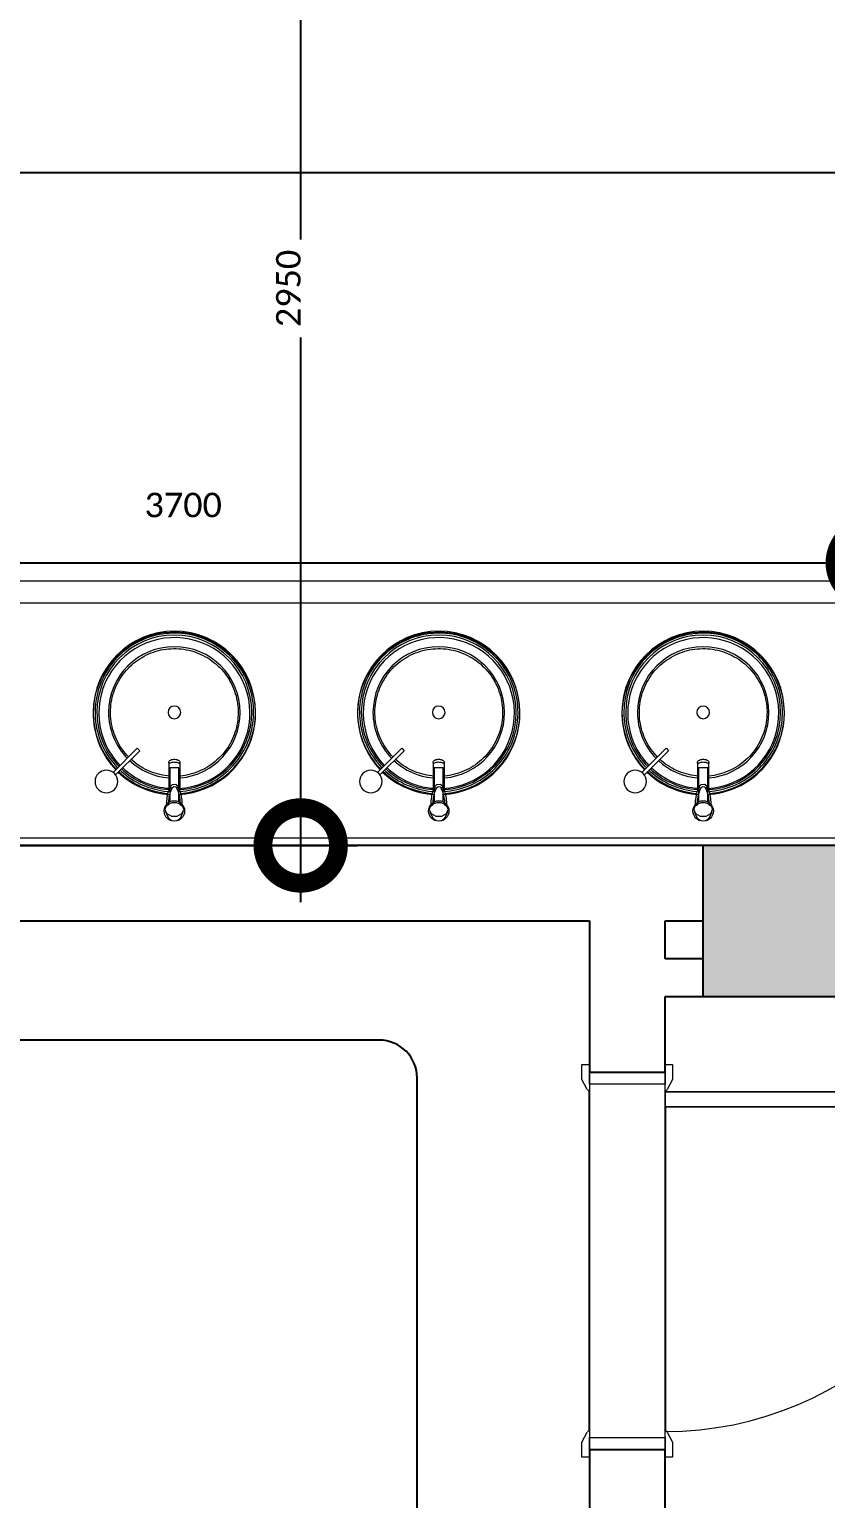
# Model space of a CAD drawing. Header units: metres. Extents: x 15.7 to 112.1, y 4.7 to 71.5.
# Drawn here: x 63.161 to 65.269, y 25.318 to 29.208 of the extents above; entities that cross this region are included whole.
import ezdxf

# ---------------------------------------------------------------- set-up
doc = ezdxf.new("R2010")
doc.units = ezdxf.units.M
doc.layers.get('0').update_dxf_attribs({"color": 3})
doc.layers.add('00', color=252, linetype='Continuous')
for name, color, linetype, lineweight in [('A-DIM', 7, 'Continuous', 5), ('A-DOOR', 5, 'Continuous', 5), ('A-FIXT', 1, 'Continuous', 9), ('A-FURN', 1, 'Continuous', 9)]:
    doc.layers.add(name, color=color, linetype=linetype, lineweight=lineweight)
doc.styles.add('Calibri', font='calibri.ttf', dxfattribs={"height": 0.212639})
doc.dimstyles.new('ECG_Dimn-Detl-100', dxfattribs={"dimscale": 0.3048, "dimtxt": 0.25, "dimasz": 1.312336, "dimexe": 0.492126, "dimexo": 0.0625, "dimgap": 0, "dimtad": 1, "dimdec": 0, "dimlfac": 1000, "dimzin": 0, "dimdsep": 46, "dimtxsty": 'Calibri', "dimblk1": 'DOTSMALL', "dimblk2": 'DOTSMALL', "dimsah": 1, "dimcen": 0.09, "dimdle": 0.492126, "dimazin": 0, "dimtfac": 1, "dimtdec": 4, "dimtix": 1, "dimtmove": 0, "dimatfit": 3, "dimfxl": 0.492126, "dimfxlon": 1, "dimtvp": 1, "dimtolj": 1, "dimtzin": 0, "dimarcsym": 2})
doc.dimstyles.new('ECG_Dimn-Detl-100_1', dxfattribs={"dimscale": 0.3048, "dimtxt": 0.25, "dimasz": 1.312336, "dimexe": 0.492126, "dimexo": 0.0625, "dimgap": 0, "dimtad": 1, "dimdec": 0, "dimlfac": 1000, "dimzin": 0, "dimdsep": 46, "dimtxsty": 'Calibri', "dimblk1": 'DOTSMALL', "dimblk2": 'DOTSMALL', "dimsah": 1, "dimcen": 0.09, "dimdle": 0.492126, "dimazin": 0, "dimtfac": 1, "dimtdec": 4, "dimtix": 1, "dimtmove": 2, "dimatfit": 3, "dimfxl": 0.492126, "dimfxlon": 1, "dimtvp": 1, "dimtolj": 1, "dimtzin": 0, "dimarcsym": 2})

# ---------------------------------------------------------------- blocks, each defined once
blk = doc.blocks.new('ECG_ Door-Single Leaf-Steel - 1000x2200 mm-3097159-GROUND FLOOR PLAN')
at = {"layer": 'A-DOOR'}
for p, q in [((-0.52, 0.12), (-0.48, 0.12)), ((-0.52, 0.1), (-0.52, 0.12)), ((-0.48, 0.12), (-0.454, 0.106)), ((0.454, 0.106), (0.48, 0.12)), ((0.48, 0.12), (0.52, 0.12)), ((0.52, 0.12), (0.52, 0.1)), ((-0.45, 0.1), (-0.5, 0.1)), ((-0.5, 0.1), (-0.468, 0.1)), ((-0.468, 0.1), (-0.468, -0.1)), ((0.5, 0.1), (0.45, 0.1)), ((0.468, 0.1), (0.5, 0.1)), ((0.468, -0.1), (0.468, 0.1)), ((-0.52, -0.12), (-0.52, -0.1)), ((-0.5, -0.1), (-0.45, -0.1)), ((-0.468, -0.1), (-0.5, -0.1)), ((-0.454, -0.106), (-0.48, -0.12)), ((0.408, -0.1), (0.448, -0.1)), ((0.408, -1), (0.408, -0.1)), ((0.408, -0.1), (0.408, -1)), ((0.448, -0.1), (0.408, -0.1)), ((0.448, -0.1), (0.448, -1)), ((0.448, -1), (0.448, -0.1)), ((0.45, -0.1), (0.5, -0.1)), ((0.48, -0.12), (0.454, -0.106)), ((0.5, -0.1), (0.468, -0.1)), ((0.52, -0.1), (0.52, -0.12)), ((-0.48, -0.12), (-0.52, -0.12)), ((0.52, -0.12), (0.48, -0.12)), ((0.448, -1), (0.408, -1)), ((0.408, -1), (0.448, -1))]:
    blk.add_line(p, q, dxfattribs=at)
for centre, radius, start, end in [((-0.458, 0.099), 0.00806, 7.125, 60.2551), ((0.458, 0.099), 0.00806, 119.7449, 172.875), ((-0.458, -0.099), 0.00806, 299.7449, 352.875), ((0.448, -0.1), 0.9, 180, 270), ((0.458, -0.099), 0.00806, 187.125, 240.2551)]:
    blk.add_arc(centre, radius, start, end, dxfattribs=at)
blk = doc.blocks.new('ECG_Sink with Soap Dispenser - H- HAND RINSE SET-V49-GROUND FLOOR PLAN')
at = {"layer": 'A-FIXT'}
for p, q in [((0.1109, 0.3433), (0.1109, 0.3383)), ((0.1112, 0.3415), (0.1109, 0.3433)), ((0.1109, 0.3383), (0.1109, 0.2669)), ((0.1139, 0.3289), (0.1139, 0.2391)), ((0.1379, 0.3289), (0.1139, 0.3289)), ((0.1379, 0.2391), (0.1379, 0.3289)), ((0.1409, 0.3433), (0.1406, 0.3415)), ((0.1409, 0.3383), (0.1409, 0.3433)), ((0.1409, 0.2669), (0.1409, 0.3383)), ((0.1202, 0.2765), (0.1201, 0.2769)), ((0.1315, 0.2767), (0.1316, 0.2771)), ((0.1109, 0.233), (0.1108, 0.234)), ((0.1109, 0.2469), (0.1109, 0.2421)), ((0.1109, 0.2344), (0.1109, 0.2331)), ((0.1409, 0.2331), (0.1409, 0.2344)), ((0.141, 0.234), (0.141, 0.233)), ((0.1021, 0.2132), (0.1075, 0.2009)), ((0.1443, 0.2009), (0.1497, 0.2132))]:
    blk.add_line(p, q, dxfattribs=at)
at = {"layer": 'A-FIXT', "flags": 128}
for points in [[(0.3358, 0.4759), (0.3356, 0.4843), (0.3351, 0.4927), (0.3343, 0.501), (0.3331, 0.5093), (0.3316, 0.5176), (0.3298, 0.5258), (0.3276, 0.5339), (0.3251, 0.5419), (0.3223, 0.5498), (0.3192, 0.5576), (0.3158, 0.5653), (0.3121, 0.5728), (0.308, 0.5802), (0.3037, 0.5874), (0.2991, 0.5944), (0.2942, 0.6012), (0.2891, 0.6079), (0.2837, 0.6143), (0.278, 0.6205), (0.2721, 0.6264), (0.266, 0.6322), (0.2596, 0.6376), (0.253, 0.6429), (0.2463, 0.6478), (0.2393, 0.6525), (0.2321, 0.6569), (0.2248, 0.661), (0.2173, 0.6648), (0.2097, 0.6683), (0.202, 0.6715), (0.1941, 0.6744), (0.1861, 0.6769), (0.178, 0.6792), (0.1698, 0.6811), (0.1616, 0.6827), (0.1533, 0.684), (0.1449, 0.6849), (0.1366, 0.6855), (0.1282, 0.6857), (0.1198, 0.6857), (0.1114, 0.6853), (0.103, 0.6845), (0.0947, 0.6834), (0.0864, 0.682), (0.0782, 0.6803), (0.0701, 0.6782), (0.0621, 0.6758), (0.0541, 0.6731), (0.0463, 0.6701), (0.0386, 0.6667), (0.031, 0.6631), (0.0236, 0.6591), (0.0164, 0.6549), (0.0093, 0.6504), (0.0024, 0.6456), (-0.0043, 0.6405), (-0.0108, 0.6352), (-0.017, 0.6296), (-0.023, 0.6237), (-0.0288, 0.6177), (-0.0344, 0.6114), (-0.0397, 0.6048), (-0.0447, 0.5981), (-0.0494, 0.5912), (-0.0539, 0.5841), (-0.0581, 0.5768), (-0.062, 0.5694), (-0.0656, 0.5618), (-0.0689, 0.5541), (-0.0718, 0.5462), (-0.0745, 0.5382), (-0.0768, 0.5302), (-0.0788, 0.522), (-0.0805, 0.5138), (-0.0818, 0.5055), (-0.0829, 0.4972), (-0.0835, 0.4888), (-0.0839, 0.4804), (-0.0839, 0.4759)], [(-0.0431, 0.4759), (-0.043, 0.4827), (-0.0426, 0.4894), (-0.0419, 0.4961), (-0.041, 0.5028), (-0.0398, 0.5095), (-0.0383, 0.5161), (-0.0366, 0.5226), (-0.0346, 0.5291), (-0.0323, 0.5355), (-0.0298, 0.5417), (-0.027, 0.5479), (-0.024, 0.554), (-0.0208, 0.5599), (-0.0173, 0.5657), (-0.0136, 0.5714), (-0.0097, 0.5769), (-0.0055, 0.5822), (-0.0012, 0.5874), (0.0034, 0.5924), (0.0081, 0.5972), (0.0131, 0.6018), (0.0182, 0.6062), (0.0235, 0.6104), (0.029, 0.6144), (0.0346, 0.6182), (0.0403, 0.6217), (0.0462, 0.625), (0.0523, 0.6281), (0.0584, 0.6309), (0.0647, 0.6335), (0.071, 0.6358), (0.0774, 0.6379), (0.084, 0.6397), (0.0905, 0.6412), (0.0972, 0.6425), (0.1039, 0.6435), (0.1106, 0.6443), (0.1173, 0.6447), (0.1241, 0.645), (0.1308, 0.6449), (0.1376, 0.6446), (0.1443, 0.644), (0.151, 0.6431), (0.1577, 0.6419), (0.1643, 0.6405), (0.1709, 0.6389), (0.1774, 0.6369), (0.1838, 0.6348), (0.1901, 0.6323), (0.1963, 0.6296), (0.2024, 0.6267), (0.2083, 0.6235), (0.2142, 0.6201), (0.2199, 0.6165), (0.2254, 0.6126), (0.2308, 0.6085), (0.236, 0.6042), (0.2411, 0.5997), (0.2459, 0.595), (0.2506, 0.5901), (0.255, 0.585), (0.2593, 0.5798), (0.2634, 0.5743), (0.2672, 0.5688), (0.2708, 0.5631), (0.2741, 0.5572), (0.2773, 0.5512), (0.2802, 0.5451), (0.2828, 0.5389), (0.2852, 0.5325), (0.2873, 0.5261), (0.2892, 0.5196), (0.2908, 0.5131), (0.2922, 0.5064), (0.2933, 0.4998), (0.2941, 0.493), (0.2947, 0.4863), (0.2949, 0.4796), (0.295, 0.4759)], [(-0.0839, 0.4759), (-0.0838, 0.4675), (-0.0833, 0.4591), (-0.0824, 0.4508), (-0.0813, 0.4425), (-0.0798, 0.4342), (-0.0779, 0.426), (-0.0758, 0.4179), (-0.0733, 0.4099), (-0.0705, 0.402), (-0.0674, 0.3942), (-0.064, 0.3865), (-0.0602, 0.379), (-0.0562, 0.3716), (-0.0519, 0.3644), (-0.0473, 0.3574), (-0.0424, 0.3506), (-0.0373, 0.3439), (-0.0319, 0.3375), (-0.0262, 0.3313), (-0.0238, 0.3289)], [(0.0053, 0.3575), (0.0012, 0.3617), (-0.0032, 0.3668), (-0.0075, 0.372), (-0.0115, 0.3775), (-0.0154, 0.383), (-0.019, 0.3887), (-0.0223, 0.3946), (-0.0255, 0.4006), (-0.0283, 0.4067), (-0.031, 0.4129), (-0.0334, 0.4193), (-0.0355, 0.4257), (-0.0374, 0.4322), (-0.039, 0.4387), (-0.0404, 0.4454), (-0.0415, 0.452), (-0.0423, 0.4588), (-0.0428, 0.4655), (-0.0431, 0.4722), (-0.0431, 0.4759)], [(0.1409, 0.2666), (0.1488, 0.2673), (0.1571, 0.2684), (0.1654, 0.2698), (0.1736, 0.2715), (0.1817, 0.2736), (0.1898, 0.276), (0.1977, 0.2787), (0.2055, 0.2817), (0.2132, 0.2851), (0.2208, 0.2887), (0.2282, 0.2927), (0.2355, 0.2969), (0.2425, 0.3014), (0.2494, 0.3062), (0.2561, 0.3113), (0.2626, 0.3166), (0.2688, 0.3222), (0.2749, 0.3281), (0.2807, 0.3341), (0.2862, 0.3404), (0.2915, 0.347), (0.2965, 0.3537), (0.3013, 0.3606), (0.3057, 0.3677), (0.3099, 0.375), (0.3138, 0.3824), (0.3174, 0.39), (0.3207, 0.3977), (0.3236, 0.4056), (0.3263, 0.4136), (0.3286, 0.4216), (0.3306, 0.4298), (0.3323, 0.438), (0.3337, 0.4463), (0.3347, 0.4546), (0.3354, 0.463), (0.3357, 0.4714), (0.3358, 0.4759)], [(0.295, 0.4759), (0.2948, 0.4691), (0.2944, 0.4624), (0.2938, 0.4557), (0.2928, 0.449), (0.2916, 0.4423), (0.2901, 0.4357), (0.2884, 0.4292), (0.2864, 0.4227), (0.2841, 0.4163), (0.2816, 0.4101), (0.2789, 0.4039), (0.2759, 0.3978), (0.2726, 0.3919), (0.2692, 0.3861), (0.2654, 0.3804), (0.2615, 0.3749), (0.2574, 0.3696), (0.253, 0.3644), (0.2485, 0.3594), (0.2437, 0.3546), (0.2388, 0.35), (0.2336, 0.3456), (0.2283, 0.3414), (0.2229, 0.3374), (0.2173, 0.3336), (0.2115, 0.3301), (0.2056, 0.3268), (0.1996, 0.3237), (0.1934, 0.3209), (0.1872, 0.3183), (0.1808, 0.316), (0.1744, 0.3139), (0.1679, 0.3121), (0.1613, 0.3106), (0.1546, 0.3093), (0.148, 0.3083), (0.1412, 0.3075)], [(0.1111, 0.3075), (0.1075, 0.3078), (0.1008, 0.3087), (0.0941, 0.3099), (0.0875, 0.3113), (0.0809, 0.3129), (0.0745, 0.3149), (0.0681, 0.317), (0.0618, 0.3195), (0.0556, 0.3222), (0.0495, 0.3251), (0.0435, 0.3283), (0.0377, 0.3317), (0.032, 0.3353), (0.0264, 0.3392), (0.021, 0.3433), (0.0158, 0.3476), (0.0108, 0.3521)], [(0.1109, 0.3433), (0.1112, 0.3451), (0.1122, 0.3468), (0.1138, 0.3484), (0.1159, 0.3497), (0.1184, 0.3508), (0.1213, 0.3515), (0.1243, 0.3519), (0.1275, 0.3519), (0.1305, 0.3515), (0.1334, 0.3508), (0.1359, 0.3497), (0.138, 0.3484), (0.1396, 0.3468), (0.1406, 0.3451), (0.1409, 0.3433)], [(-0.0179, 0.3231), (-0.0142, 0.3196), (-0.0078, 0.3142), (-0.0012, 0.3089), (0.0056, 0.304), (0.0125, 0.2993), (0.0197, 0.2949), (0.027, 0.2908), (0.0345, 0.287), (0.0421, 0.2835), (0.0499, 0.2803), (0.0578, 0.2774), (0.0657, 0.2749), (0.0738, 0.2726), (0.082, 0.2707), (0.0902, 0.2691), (0.0985, 0.2678), (0.1069, 0.2669), (0.1109, 0.2666)], [(0.1147, 0.2788), (0.1128, 0.2743), (0.1111, 0.2698), (0.1095, 0.2652), (0.1082, 0.2606), (0.1071, 0.2559), (0.1063, 0.2512), (0.1056, 0.2465), (0.1051, 0.2417), (0.1049, 0.237), (0.1048, 0.234)], [(0.1108, 0.234), (0.111, 0.2385), (0.1113, 0.243), (0.1118, 0.2475), (0.1125, 0.252), (0.1134, 0.2564), (0.1145, 0.2608), (0.1158, 0.2651), (0.1173, 0.2695), (0.119, 0.2737), (0.1202, 0.2763)], [(0.1372, 0.2786), (0.1301, 0.2852), (0.1198, 0.2844), (0.1147, 0.2788)], [(0.1167, 0.2791), (0.116, 0.2792), (0.1155, 0.2792), (0.115, 0.2791), (0.1147, 0.2789), (0.1147, 0.2785)], [(0.1147, 0.2785), (0.1147, 0.2781), (0.115, 0.2777), (0.1155, 0.2772), (0.116, 0.2768), (0.1167, 0.2764), (0.1174, 0.2761), (0.1182, 0.2759), (0.1188, 0.2758), (0.1194, 0.2758), (0.1198, 0.276)], [(0.1202, 0.2763), (0.1243, 0.2797), (0.1301, 0.2785), (0.1316, 0.2764)], [(0.1316, 0.2764), (0.1334, 0.2722), (0.1351, 0.2679), (0.1365, 0.2636), (0.1377, 0.2592), (0.1388, 0.2548), (0.1396, 0.2504), (0.1403, 0.2459), (0.1407, 0.2414), (0.1409, 0.2369), (0.141, 0.234)], [(0.1372, 0.2784), (0.1371, 0.278), (0.1368, 0.2776), (0.1364, 0.2771), (0.1358, 0.2767), (0.1351, 0.2764), (0.1344, 0.2761), (0.1337, 0.2759), (0.133, 0.2759), (0.1324, 0.2759), (0.1319, 0.2761)], [(0.1351, 0.2791), (0.1358, 0.2792), (0.1364, 0.2791), (0.1368, 0.279), (0.1371, 0.2787), (0.1372, 0.2784)], [(0.147, 0.234), (0.1469, 0.2388), (0.1465, 0.2436), (0.146, 0.2483), (0.1452, 0.2531), (0.1443, 0.2577), (0.1431, 0.2624), (0.1417, 0.267), (0.1401, 0.2716), (0.1383, 0.2761), (0.1372, 0.2787)], [(0.1048, 0.234), (0.105, 0.2293), (0.105, 0.2282)], [(0.1413, 0.2329), (0.1314, 0.2363), (0.1205, 0.2363), (0.1105, 0.2329)], [(0.1468, 0.2282), (0.147, 0.233), (0.147, 0.234)], [(0.1066, 0.2302), (0.1024, 0.2249), (0.1009, 0.2188)], [(0.1009, 0.2188), (0.1057, 0.2082), (0.1182, 0.2016), (0.1336, 0.2016), (0.1461, 0.2082), (0.1509, 0.2188)], [(0.1509, 0.2188), (0.1494, 0.225), (0.1453, 0.2302)]]:
    blk.add_lwpolyline(points, dxfattribs=at)
at = {"layer": 'A-FIXT'}
blk.add_circle((0.1259, 0.2149), 0.027, dxfattribs=at)
for centre, radius, start, end in [((0.1259, 0.4759), 0.215, 360, 180), ((0.1259, 0.4732), 0.215, 273.1996, 223.8806), ((0.1259, 0.4759), 0.205, 360, 180), ((0.1261, 0.474), 0.2, 273.395, 223.7966), ((0.1259, 0.4759), 0.1741, 360, 180), ((0.1259, 0.4759), 0.1741, 0, 180), ((0.1259, 0.4759), 0.215, 180, 224.4833), ((0.1259, 0.4759), 0.205, 180, 224.4677), ((0.1259, 0.4759), 0.1741, 180, 224.3904), ((0.1259, 0.4759), 0.1741, 180, 224.3904), ((0.1259, 0.4758), 0.0168, 90, 270), ((0.1259, 0.4758), 0.0168, 270, 90), ((0.1259, 0.4759), 0.205, 274.193, 360), ((0.1259, 0.4759), 0.1741, 274.9944, 360), ((0.1259, 0.4759), 0.1741, 274.9944, 360), ((0.1259, 0.4759), 0.215, 274.5726, 360), ((0.1259, 0.4732), 0.215, 226.2792, 266.8004), ((0.1259, 0.4759), 0.215, 226.7205, 265.7381), ((0.1259, 0.4759), 0.205, 226.7936, 265.8367), ((0.1265, 0.4745), 0.2, 226.3752, 266.3808), ((0.1259, 0.4759), 0.1741, 227.0757, 265.0557), ((0.1259, 0.4759), 0.1741, 227.0757, 265.0557), ((0.1259, 0.2088), 0.02, 194.9661, 346.6223)]:
    blk.add_arc(centre, radius, start, end, dxfattribs=at)
for points, knots in [([(0.1409, 0.3383), (0.1409, 0.3387), (0.1407, 0.3394), (0.1397, 0.3405), (0.1381, 0.3415), (0.1353, 0.3427), (0.1307, 0.3436), (0.1246, 0.3439), (0.1189, 0.3433), (0.1153, 0.3422), (0.1133, 0.3413), (0.1124, 0.3407), (0.1117, 0.3401), (0.1111, 0.3393), (0.1109, 0.3386), (0.1109, 0.3383)], [0, 0, 0, 0, 0.066667, 0.133333, 0.2, 0.266667, 0.4, 0.533333, 0.65, 0.766667, 0.825, 0.854167, 0.883333, 0.941667, 1, 1, 1, 1]), ([(0.1105, 0.2329), (0.1104, 0.2327), (0.1103, 0.2322), (0.1102, 0.2318), (0.11, 0.2315), (0.1099, 0.2313), (0.1099, 0.2311), (0.1097, 0.2309), (0.1096, 0.2307), (0.1095, 0.2305), (0.1094, 0.2304), (0.1092, 0.2302), (0.1091, 0.23), (0.1089, 0.2299), (0.1087, 0.2298), (0.1085, 0.2296), (0.1083, 0.2296), (0.1081, 0.2295), (0.1079, 0.2295), (0.1076, 0.2295), (0.1072, 0.2296), (0.1069, 0.2298), (0.1067, 0.23), (0.1066, 0.2302)], [0, 0, 0, 0, 0.142857, 0.214286, 0.25, 0.285714, 0.321429, 0.357143, 0.392857, 0.428571, 0.464286, 0.5, 0.535714, 0.571429, 0.607143, 0.642857, 0.678571, 0.714286, 0.75, 0.785714, 0.857143, 0.928571, 1, 1, 1, 1]), ([(0.1453, 0.2302), (0.1452, 0.23), (0.1449, 0.2298), (0.1446, 0.2296), (0.1442, 0.2295), (0.1439, 0.2295), (0.1437, 0.2295), (0.1435, 0.2296), (0.1433, 0.2296), (0.1431, 0.2297), (0.1429, 0.2299), (0.1428, 0.23), (0.1426, 0.2302), (0.1424, 0.2304), (0.1423, 0.2305), (0.1422, 0.2307), (0.1421, 0.2309), (0.142, 0.2311), (0.1419, 0.2313), (0.1418, 0.2315), (0.1417, 0.2318), (0.1415, 0.2322), (0.1414, 0.2327), (0.1413, 0.2329)], [0, 0, 0, 0, 0.071429, 0.142857, 0.214286, 0.25, 0.285714, 0.321429, 0.357143, 0.392857, 0.419643, 0.446429, 0.5, 0.535714, 0.571429, 0.607143, 0.642857, 0.678571, 0.714286, 0.75, 0.785714, 0.857143, 1, 1, 1, 1])]:
    blk.add_open_spline(points, degree=3, knots=knots, dxfattribs=at)
blk = doc.blocks.new('Soap Dispenser1 - G-Soap Dispenser 2-2485012-GROUND FLOOR PLAN')
at = {"layer": 'A-FURN'}
for p, q in [((0.0277, 0.3784), (-0.0362, 0.3146)), ((-0.0298, 0.3082), (0.0341, 0.3721)), ((0.0277, 0.3784), (0.0341, 0.3721))]:
    blk.add_line(p, q, dxfattribs=at)
for start, end in [(360, 180), (180, 360)]:
    blk.add_arc((-0.054, 0.2904), 0.03, start, end, dxfattribs=at)
blk.add_open_spline([(-0.0344, 0.3131), (-0.0346, 0.3133), (-0.035, 0.3136), (-0.0355, 0.314), (-0.036, 0.3144), (-0.0362, 0.3145), (-0.0362, 0.3146)], degree=3, knots=[0.6666667, 0.6666667, 0.6666667, 0.6666667, 0.7222222, 0.7916667, 0.8611111, 1, 1, 1, 1], dxfattribs=at)
blk.add_open_spline([(-0.0298, 0.3082), (-0.0298, 0.3082), (-0.0299, 0.3082), (-0.03, 0.3084), (-0.0302, 0.3087), (-0.0305, 0.309), (-0.0308, 0.3095), (-0.0311, 0.3098), (-0.0312, 0.31)], degree=3, dxfattribs=at)
blk = doc.blocks.new('ECG_Sink with Soap Dispenser - H- HAND RINSE SET-2485049-GROUND FLOOR PLAN')
at = {"layer": 'A-FIXT'}
for p, q in [((0.1109, 0.3433), (0.1109, 0.3383)), ((0.1112, 0.3415), (0.1109, 0.3433)), ((0.1109, 0.3383), (0.1109, 0.2669)), ((0.1139, 0.3289), (0.1139, 0.2391)), ((0.1379, 0.3289), (0.1139, 0.3289)), ((0.1379, 0.2391), (0.1379, 0.3289)), ((0.1409, 0.3433), (0.1406, 0.3415)), ((0.1409, 0.3383), (0.1409, 0.3433)), ((0.1409, 0.2669), (0.1409, 0.3383)), ((0.1202, 0.2765), (0.1201, 0.2769)), ((0.1315, 0.2767), (0.1316, 0.2771)), ((0.1109, 0.233), (0.1108, 0.234)), ((0.1109, 0.2469), (0.1109, 0.2421)), ((0.1109, 0.2344), (0.1109, 0.2331)), ((0.1409, 0.2331), (0.1409, 0.2344)), ((0.141, 0.234), (0.141, 0.233)), ((0.1021, 0.2132), (0.1075, 0.2009)), ((0.1443, 0.2009), (0.1497, 0.2132))]:
    blk.add_line(p, q, dxfattribs=at)
at = {"layer": 'A-FIXT', "flags": 128}
for points in [[(0.3358, 0.4759), (0.3356, 0.4843), (0.3351, 0.4927), (0.3343, 0.501), (0.3331, 0.5093), (0.3316, 0.5176), (0.3298, 0.5258), (0.3276, 0.5339), (0.3251, 0.5419), (0.3223, 0.5498), (0.3192, 0.5576), (0.3158, 0.5653), (0.3121, 0.5728), (0.308, 0.5802), (0.3037, 0.5874), (0.2991, 0.5944), (0.2942, 0.6012), (0.2891, 0.6079), (0.2837, 0.6143), (0.278, 0.6205), (0.2721, 0.6264), (0.266, 0.6322), (0.2596, 0.6376), (0.253, 0.6429), (0.2463, 0.6478), (0.2393, 0.6525), (0.2321, 0.6569), (0.2248, 0.661), (0.2173, 0.6648), (0.2097, 0.6683), (0.202, 0.6715), (0.1941, 0.6744), (0.1861, 0.6769), (0.178, 0.6792), (0.1698, 0.6811), (0.1616, 0.6827), (0.1533, 0.684), (0.1449, 0.6849), (0.1366, 0.6855), (0.1282, 0.6857), (0.1198, 0.6857), (0.1114, 0.6853), (0.103, 0.6845), (0.0947, 0.6834), (0.0864, 0.682), (0.0782, 0.6803), (0.0701, 0.6782), (0.0621, 0.6758), (0.0541, 0.6731), (0.0463, 0.6701), (0.0386, 0.6667), (0.031, 0.6631), (0.0236, 0.6591), (0.0164, 0.6549), (0.0093, 0.6504), (0.0024, 0.6456), (-0.0043, 0.6405), (-0.0108, 0.6352), (-0.017, 0.6296), (-0.023, 0.6237), (-0.0288, 0.6177), (-0.0344, 0.6114), (-0.0397, 0.6048), (-0.0447, 0.5981), (-0.0494, 0.5912), (-0.0539, 0.5841), (-0.0581, 0.5768), (-0.062, 0.5694), (-0.0656, 0.5618), (-0.0689, 0.5541), (-0.0718, 0.5462), (-0.0745, 0.5382), (-0.0768, 0.5302), (-0.0788, 0.522), (-0.0805, 0.5138), (-0.0818, 0.5055), (-0.0829, 0.4972), (-0.0835, 0.4888), (-0.0839, 0.4804), (-0.0839, 0.4759)], [(-0.0431, 0.4759), (-0.043, 0.4827), (-0.0426, 0.4894), (-0.0419, 0.4961), (-0.041, 0.5028), (-0.0398, 0.5095), (-0.0383, 0.5161), (-0.0366, 0.5226), (-0.0346, 0.5291), (-0.0323, 0.5355), (-0.0298, 0.5417), (-0.027, 0.5479), (-0.024, 0.554), (-0.0208, 0.5599), (-0.0173, 0.5657), (-0.0136, 0.5714), (-0.0097, 0.5769), (-0.0055, 0.5822), (-0.0012, 0.5874), (0.0034, 0.5924), (0.0081, 0.5972), (0.0131, 0.6018), (0.0182, 0.6062), (0.0235, 0.6104), (0.029, 0.6144), (0.0346, 0.6182), (0.0403, 0.6217), (0.0462, 0.625), (0.0523, 0.6281), (0.0584, 0.6309), (0.0647, 0.6335), (0.071, 0.6358), (0.0774, 0.6379), (0.084, 0.6397), (0.0905, 0.6412), (0.0972, 0.6425), (0.1039, 0.6435), (0.1106, 0.6443), (0.1173, 0.6447), (0.1241, 0.645), (0.1308, 0.6449), (0.1376, 0.6446), (0.1443, 0.644), (0.151, 0.6431), (0.1577, 0.6419), (0.1643, 0.6405), (0.1709, 0.6389), (0.1774, 0.6369), (0.1838, 0.6348), (0.1901, 0.6323), (0.1963, 0.6296), (0.2024, 0.6267), (0.2083, 0.6235), (0.2142, 0.6201), (0.2199, 0.6165), (0.2254, 0.6126), (0.2308, 0.6085), (0.236, 0.6042), (0.2411, 0.5997), (0.2459, 0.595), (0.2506, 0.5901), (0.255, 0.585), (0.2593, 0.5798), (0.2634, 0.5743), (0.2672, 0.5688), (0.2708, 0.5631), (0.2741, 0.5572), (0.2773, 0.5512), (0.2802, 0.5451), (0.2828, 0.5389), (0.2852, 0.5325), (0.2873, 0.5261), (0.2892, 0.5196), (0.2908, 0.5131), (0.2922, 0.5064), (0.2933, 0.4998), (0.2941, 0.493), (0.2947, 0.4863), (0.2949, 0.4796), (0.295, 0.4759)], [(-0.0839, 0.4759), (-0.0838, 0.4675), (-0.0833, 0.4591), (-0.0824, 0.4508), (-0.0813, 0.4425), (-0.0798, 0.4342), (-0.0779, 0.426), (-0.0758, 0.4179), (-0.0733, 0.4099), (-0.0705, 0.402), (-0.0674, 0.3942), (-0.064, 0.3865), (-0.0602, 0.379), (-0.0562, 0.3716), (-0.0519, 0.3644), (-0.0473, 0.3574), (-0.0424, 0.3506), (-0.0373, 0.3439), (-0.0319, 0.3375), (-0.0262, 0.3313), (-0.0238, 0.3289)], [(0.0053, 0.3575), (0.0012, 0.3617), (-0.0032, 0.3668), (-0.0075, 0.372), (-0.0115, 0.3775), (-0.0154, 0.383), (-0.019, 0.3887), (-0.0223, 0.3946), (-0.0255, 0.4006), (-0.0283, 0.4067), (-0.031, 0.4129), (-0.0334, 0.4193), (-0.0355, 0.4257), (-0.0374, 0.4322), (-0.039, 0.4387), (-0.0404, 0.4454), (-0.0415, 0.452), (-0.0423, 0.4588), (-0.0428, 0.4655), (-0.0431, 0.4722), (-0.0431, 0.4759)], [(0.1409, 0.2666), (0.1488, 0.2673), (0.1571, 0.2684), (0.1654, 0.2698), (0.1736, 0.2715), (0.1817, 0.2736), (0.1898, 0.276), (0.1977, 0.2787), (0.2055, 0.2817), (0.2132, 0.2851), (0.2208, 0.2887), (0.2282, 0.2927), (0.2355, 0.2969), (0.2425, 0.3014), (0.2494, 0.3062), (0.2561, 0.3113), (0.2626, 0.3166), (0.2688, 0.3222), (0.2749, 0.3281), (0.2807, 0.3341), (0.2862, 0.3404), (0.2915, 0.347), (0.2965, 0.3537), (0.3013, 0.3606), (0.3057, 0.3677), (0.3099, 0.375), (0.3138, 0.3824), (0.3174, 0.39), (0.3207, 0.3977), (0.3236, 0.4056), (0.3263, 0.4136), (0.3286, 0.4216), (0.3306, 0.4298), (0.3323, 0.438), (0.3337, 0.4463), (0.3347, 0.4546), (0.3354, 0.463), (0.3357, 0.4714), (0.3358, 0.4759)], [(0.295, 0.4759), (0.2948, 0.4691), (0.2944, 0.4624), (0.2938, 0.4557), (0.2928, 0.449), (0.2916, 0.4423), (0.2901, 0.4357), (0.2884, 0.4292), (0.2864, 0.4227), (0.2841, 0.4163), (0.2816, 0.4101), (0.2789, 0.4039), (0.2759, 0.3978), (0.2726, 0.3919), (0.2692, 0.3861), (0.2654, 0.3804), (0.2615, 0.3749), (0.2574, 0.3696), (0.253, 0.3644), (0.2485, 0.3594), (0.2437, 0.3546), (0.2388, 0.35), (0.2336, 0.3456), (0.2283, 0.3414), (0.2229, 0.3374), (0.2173, 0.3336), (0.2115, 0.3301), (0.2056, 0.3268), (0.1996, 0.3237), (0.1934, 0.3209), (0.1872, 0.3183), (0.1808, 0.316), (0.1744, 0.3139), (0.1679, 0.3121), (0.1613, 0.3106), (0.1546, 0.3093), (0.148, 0.3083), (0.1412, 0.3075)], [(0.1111, 0.3075), (0.1075, 0.3078), (0.1008, 0.3087), (0.0941, 0.3099), (0.0875, 0.3113), (0.0809, 0.3129), (0.0745, 0.3149), (0.0681, 0.317), (0.0618, 0.3195), (0.0556, 0.3222), (0.0495, 0.3251), (0.0435, 0.3283), (0.0377, 0.3317), (0.032, 0.3353), (0.0264, 0.3392), (0.021, 0.3433), (0.0158, 0.3476), (0.0108, 0.3521)], [(0.1109, 0.3433), (0.1112, 0.3451), (0.1122, 0.3468), (0.1138, 0.3484), (0.1159, 0.3497), (0.1184, 0.3508), (0.1213, 0.3515), (0.1243, 0.3519), (0.1275, 0.3519), (0.1305, 0.3515), (0.1334, 0.3508), (0.1359, 0.3497), (0.138, 0.3484), (0.1396, 0.3468), (0.1406, 0.3451), (0.1409, 0.3433)], [(-0.0179, 0.3231), (-0.0142, 0.3196), (-0.0078, 0.3142), (-0.0012, 0.3089), (0.0056, 0.304), (0.0125, 0.2993), (0.0197, 0.2949), (0.027, 0.2908), (0.0345, 0.287), (0.0421, 0.2835), (0.0499, 0.2803), (0.0578, 0.2774), (0.0657, 0.2749), (0.0738, 0.2726), (0.082, 0.2707), (0.0902, 0.2691), (0.0985, 0.2678), (0.1069, 0.2669), (0.1109, 0.2666)], [(0.1147, 0.2788), (0.1128, 0.2743), (0.1111, 0.2698), (0.1095, 0.2652), (0.1082, 0.2606), (0.1071, 0.2559), (0.1063, 0.2512), (0.1056, 0.2465), (0.1051, 0.2417), (0.1049, 0.237), (0.1048, 0.234)], [(0.1108, 0.234), (0.111, 0.2385), (0.1113, 0.243), (0.1118, 0.2475), (0.1125, 0.252), (0.1134, 0.2564), (0.1145, 0.2608), (0.1158, 0.2651), (0.1173, 0.2695), (0.119, 0.2737), (0.1202, 0.2763)], [(0.1372, 0.2786), (0.1301, 0.2852), (0.1198, 0.2844), (0.1147, 0.2788)], [(0.1167, 0.2791), (0.116, 0.2792), (0.1155, 0.2792), (0.115, 0.2791), (0.1147, 0.2789), (0.1147, 0.2785)], [(0.1147, 0.2785), (0.1147, 0.2781), (0.115, 0.2777), (0.1155, 0.2772), (0.116, 0.2768), (0.1167, 0.2764), (0.1174, 0.2761), (0.1182, 0.2759), (0.1188, 0.2758), (0.1194, 0.2758), (0.1198, 0.276)], [(0.1202, 0.2763), (0.1243, 0.2797), (0.1301, 0.2785), (0.1316, 0.2764)], [(0.1316, 0.2764), (0.1334, 0.2722), (0.1351, 0.2679), (0.1365, 0.2636), (0.1377, 0.2592), (0.1388, 0.2548), (0.1396, 0.2504), (0.1403, 0.2459), (0.1407, 0.2414), (0.1409, 0.2369), (0.141, 0.234)], [(0.1372, 0.2784), (0.1371, 0.278), (0.1368, 0.2776), (0.1364, 0.2771), (0.1358, 0.2767), (0.1351, 0.2764), (0.1344, 0.2761), (0.1337, 0.2759), (0.133, 0.2759), (0.1324, 0.2759), (0.1319, 0.2761)], [(0.1351, 0.2791), (0.1358, 0.2792), (0.1364, 0.2791), (0.1368, 0.279), (0.1371, 0.2787), (0.1372, 0.2784)], [(0.147, 0.234), (0.1469, 0.2388), (0.1465, 0.2436), (0.146, 0.2483), (0.1452, 0.2531), (0.1443, 0.2577), (0.1431, 0.2624), (0.1417, 0.267), (0.1401, 0.2716), (0.1383, 0.2761), (0.1372, 0.2787)], [(0.1048, 0.234), (0.105, 0.2293), (0.105, 0.2282)], [(0.1413, 0.2329), (0.1314, 0.2363), (0.1205, 0.2363), (0.1105, 0.2329)], [(0.1468, 0.2282), (0.147, 0.233), (0.147, 0.234)], [(0.1066, 0.2302), (0.1024, 0.2249), (0.1009, 0.2188)], [(0.1009, 0.2188), (0.1057, 0.2082), (0.1182, 0.2016), (0.1336, 0.2016), (0.1461, 0.2082), (0.1509, 0.2188)], [(0.1509, 0.2188), (0.1494, 0.225), (0.1453, 0.2302)]]:
    blk.add_lwpolyline(points, dxfattribs=at)
at = {"layer": 'A-FIXT'}
blk.add_circle((0.1259, 0.2149), 0.027, dxfattribs=at)
for centre, radius, start, end in [((0.1259, 0.4759), 0.215, 360, 180), ((0.1259, 0.4732), 0.215, 273.1996, 223.8806), ((0.1259, 0.4759), 0.205, 360, 180), ((0.1261, 0.474), 0.2, 273.395, 223.7966), ((0.1259, 0.4759), 0.1741, 360, 180), ((0.1259, 0.4759), 0.1741, 0, 180), ((0.1259, 0.4759), 0.215, 180, 224.4833), ((0.1259, 0.4759), 0.205, 180, 224.4677), ((0.1259, 0.4759), 0.1741, 180, 224.3904), ((0.1259, 0.4759), 0.1741, 180, 224.3904), ((0.1259, 0.4758), 0.0168, 90, 270), ((0.1259, 0.4758), 0.0168, 270, 90), ((0.1259, 0.4759), 0.205, 274.193, 360), ((0.1259, 0.4759), 0.1741, 274.9944, 360), ((0.1259, 0.4759), 0.1741, 274.9944, 360), ((0.1259, 0.4759), 0.215, 274.3633, 360), ((0.1259, 0.4732), 0.215, 226.2792, 266.8004), ((0.1259, 0.4759), 0.215, 226.7205, 265.7381), ((0.1259, 0.4759), 0.205, 226.7936, 265.8367), ((0.1265, 0.4745), 0.2, 226.3752, 266.3808), ((0.1259, 0.4759), 0.1741, 227.0757, 265.0557), ((0.1259, 0.4759), 0.1741, 227.0757, 265.0557), ((0.1259, 0.2088), 0.02, 194.9661, 346.6223)]:
    blk.add_arc(centre, radius, start, end, dxfattribs=at)
for points, knots in [([(0.1409, 0.3383), (0.1409, 0.3387), (0.1407, 0.3394), (0.1397, 0.3405), (0.1381, 0.3415), (0.1353, 0.3427), (0.1307, 0.3436), (0.1246, 0.3439), (0.1189, 0.3433), (0.1153, 0.3422), (0.1133, 0.3413), (0.1124, 0.3407), (0.1117, 0.3401), (0.1111, 0.3393), (0.1109, 0.3386), (0.1109, 0.3383)], [0, 0, 0, 0, 0.066667, 0.133333, 0.2, 0.266667, 0.4, 0.533333, 0.65, 0.766667, 0.825, 0.854167, 0.883333, 0.941667, 1, 1, 1, 1]), ([(0.1105, 0.2329), (0.1104, 0.2327), (0.1103, 0.2322), (0.1102, 0.2318), (0.11, 0.2315), (0.1099, 0.2313), (0.1099, 0.2311), (0.1097, 0.2309), (0.1096, 0.2307), (0.1095, 0.2305), (0.1094, 0.2304), (0.1092, 0.2302), (0.1091, 0.23), (0.1089, 0.2299), (0.1087, 0.2298), (0.1085, 0.2296), (0.1083, 0.2296), (0.1081, 0.2295), (0.1079, 0.2295), (0.1076, 0.2295), (0.1072, 0.2296), (0.1069, 0.2298), (0.1067, 0.23), (0.1066, 0.2302)], [0, 0, 0, 0, 0.142857, 0.214286, 0.25, 0.285714, 0.321429, 0.357143, 0.392857, 0.428571, 0.464286, 0.5, 0.535714, 0.571429, 0.607143, 0.642857, 0.678571, 0.714286, 0.75, 0.785714, 0.857143, 0.928571, 1, 1, 1, 1]), ([(0.1453, 0.2302), (0.1452, 0.23), (0.1449, 0.2298), (0.1446, 0.2296), (0.1442, 0.2295), (0.1439, 0.2295), (0.1437, 0.2295), (0.1435, 0.2296), (0.1433, 0.2296), (0.1431, 0.2297), (0.1429, 0.2299), (0.1428, 0.23), (0.1426, 0.2302), (0.1424, 0.2304), (0.1423, 0.2305), (0.1422, 0.2307), (0.1421, 0.2309), (0.142, 0.2311), (0.1419, 0.2313), (0.1418, 0.2315), (0.1417, 0.2318), (0.1415, 0.2322), (0.1414, 0.2327), (0.1413, 0.2329)], [0, 0, 0, 0, 0.071429, 0.142857, 0.214286, 0.25, 0.285714, 0.321429, 0.357143, 0.392857, 0.419643, 0.446429, 0.5, 0.535714, 0.571429, 0.607143, 0.642857, 0.678571, 0.714286, 0.75, 0.785714, 0.857143, 1, 1, 1, 1])]:
    blk.add_open_spline(points, degree=3, knots=knots, dxfattribs=at)
blk = doc.blocks.new('ECG_Sink with Soap Dispenser - H- HAND RINSE SET-V50-GROUND FLOOR PLAN')
at = {"layer": 'A-FIXT'}
for p, q in [((0.1109, 0.3433), (0.1109, 0.3383)), ((0.1112, 0.3415), (0.1109, 0.3433)), ((0.1109, 0.3383), (0.1109, 0.2669)), ((0.1139, 0.3289), (0.1139, 0.2391)), ((0.1379, 0.3289), (0.1139, 0.3289)), ((0.1379, 0.2391), (0.1379, 0.3289)), ((0.1409, 0.3433), (0.1406, 0.3415)), ((0.1409, 0.3383), (0.1409, 0.3433)), ((0.1409, 0.2669), (0.1409, 0.3383)), ((0.1202, 0.2765), (0.1201, 0.2769)), ((0.1315, 0.2767), (0.1316, 0.2771)), ((0.1109, 0.233), (0.1108, 0.234)), ((0.1109, 0.2469), (0.1109, 0.2421)), ((0.1109, 0.2344), (0.1109, 0.2331)), ((0.1409, 0.2331), (0.1409, 0.2344)), ((0.141, 0.234), (0.141, 0.233)), ((0.1021, 0.2132), (0.1075, 0.2009)), ((0.1443, 0.2009), (0.1497, 0.2132))]:
    blk.add_line(p, q, dxfattribs=at)
at = {"layer": 'A-FIXT', "flags": 128}
for points in [[(0.3358, 0.4759), (0.3356, 0.4843), (0.3351, 0.4927), (0.3343, 0.501), (0.3331, 0.5093), (0.3316, 0.5176), (0.3298, 0.5258), (0.3276, 0.5339), (0.3251, 0.5419), (0.3223, 0.5498), (0.3192, 0.5576), (0.3158, 0.5653), (0.3121, 0.5728), (0.308, 0.5802), (0.3037, 0.5874), (0.2991, 0.5944), (0.2942, 0.6012), (0.2891, 0.6079), (0.2837, 0.6143), (0.278, 0.6205), (0.2721, 0.6264), (0.266, 0.6322), (0.2596, 0.6376), (0.253, 0.6429), (0.2463, 0.6478), (0.2393, 0.6525), (0.2321, 0.6569), (0.2248, 0.661), (0.2173, 0.6648), (0.2097, 0.6683), (0.202, 0.6715), (0.1941, 0.6744), (0.1861, 0.6769), (0.178, 0.6792), (0.1698, 0.6811), (0.1616, 0.6827), (0.1533, 0.684), (0.1449, 0.6849), (0.1366, 0.6855), (0.1282, 0.6857), (0.1198, 0.6857), (0.1114, 0.6853), (0.103, 0.6845), (0.0947, 0.6834), (0.0864, 0.682), (0.0782, 0.6803), (0.0701, 0.6782), (0.0621, 0.6758), (0.0541, 0.6731), (0.0463, 0.6701), (0.0386, 0.6667), (0.031, 0.6631), (0.0236, 0.6591), (0.0164, 0.6549), (0.0093, 0.6504), (0.0024, 0.6456), (-0.0043, 0.6405), (-0.0108, 0.6352), (-0.017, 0.6296), (-0.023, 0.6237), (-0.0288, 0.6177), (-0.0344, 0.6114), (-0.0397, 0.6048), (-0.0447, 0.5981), (-0.0494, 0.5912), (-0.0539, 0.5841), (-0.0581, 0.5768), (-0.062, 0.5694), (-0.0656, 0.5618), (-0.0689, 0.5541), (-0.0718, 0.5462), (-0.0745, 0.5382), (-0.0768, 0.5302), (-0.0788, 0.522), (-0.0805, 0.5138), (-0.0818, 0.5055), (-0.0829, 0.4972), (-0.0835, 0.4888), (-0.0839, 0.4804), (-0.0839, 0.4759)], [(-0.0431, 0.4759), (-0.043, 0.4827), (-0.0426, 0.4894), (-0.0419, 0.4961), (-0.041, 0.5028), (-0.0398, 0.5095), (-0.0383, 0.5161), (-0.0366, 0.5226), (-0.0346, 0.5291), (-0.0323, 0.5355), (-0.0298, 0.5417), (-0.027, 0.5479), (-0.024, 0.554), (-0.0208, 0.5599), (-0.0173, 0.5657), (-0.0136, 0.5714), (-0.0097, 0.5769), (-0.0055, 0.5822), (-0.0012, 0.5874), (0.0034, 0.5924), (0.0081, 0.5972), (0.0131, 0.6018), (0.0182, 0.6062), (0.0235, 0.6104), (0.029, 0.6144), (0.0346, 0.6182), (0.0403, 0.6217), (0.0462, 0.625), (0.0523, 0.6281), (0.0584, 0.6309), (0.0647, 0.6335), (0.071, 0.6358), (0.0774, 0.6379), (0.084, 0.6397), (0.0905, 0.6412), (0.0972, 0.6425), (0.1039, 0.6435), (0.1106, 0.6443), (0.1173, 0.6447), (0.1241, 0.645), (0.1308, 0.6449), (0.1376, 0.6446), (0.1443, 0.644), (0.151, 0.6431), (0.1577, 0.6419), (0.1643, 0.6405), (0.1709, 0.6389), (0.1774, 0.6369), (0.1838, 0.6348), (0.1901, 0.6323), (0.1963, 0.6296), (0.2024, 0.6267), (0.2083, 0.6235), (0.2142, 0.6201), (0.2199, 0.6165), (0.2254, 0.6126), (0.2308, 0.6085), (0.236, 0.6042), (0.2411, 0.5997), (0.2459, 0.595), (0.2506, 0.5901), (0.255, 0.585), (0.2593, 0.5798), (0.2634, 0.5743), (0.2672, 0.5688), (0.2708, 0.5631), (0.2741, 0.5572), (0.2773, 0.5512), (0.2802, 0.5451), (0.2828, 0.5389), (0.2852, 0.5325), (0.2873, 0.5261), (0.2892, 0.5196), (0.2908, 0.5131), (0.2922, 0.5064), (0.2933, 0.4998), (0.2941, 0.493), (0.2947, 0.4863), (0.2949, 0.4796), (0.295, 0.4759)], [(-0.0839, 0.4759), (-0.0838, 0.4675), (-0.0833, 0.4591), (-0.0824, 0.4508), (-0.0813, 0.4425), (-0.0798, 0.4342), (-0.0779, 0.426), (-0.0758, 0.4179), (-0.0733, 0.4099), (-0.0705, 0.402), (-0.0674, 0.3942), (-0.064, 0.3865), (-0.0602, 0.379), (-0.0562, 0.3716), (-0.0519, 0.3644), (-0.0473, 0.3574), (-0.0424, 0.3506), (-0.0373, 0.3439), (-0.0319, 0.3375), (-0.0262, 0.3313), (-0.0238, 0.3289)], [(0.0053, 0.3575), (0.0012, 0.3617), (-0.0032, 0.3668), (-0.0075, 0.372), (-0.0115, 0.3775), (-0.0154, 0.383), (-0.019, 0.3887), (-0.0223, 0.3946), (-0.0255, 0.4006), (-0.0283, 0.4067), (-0.031, 0.4129), (-0.0334, 0.4193), (-0.0355, 0.4257), (-0.0374, 0.4322), (-0.039, 0.4387), (-0.0404, 0.4454), (-0.0415, 0.452), (-0.0423, 0.4588), (-0.0428, 0.4655), (-0.0431, 0.4722), (-0.0431, 0.4759)], [(0.1409, 0.2666), (0.1488, 0.2673), (0.1571, 0.2684), (0.1654, 0.2698), (0.1736, 0.2715), (0.1817, 0.2736), (0.1898, 0.276), (0.1977, 0.2787), (0.2055, 0.2817), (0.2132, 0.2851), (0.2208, 0.2887), (0.2282, 0.2927), (0.2355, 0.2969), (0.2425, 0.3014), (0.2494, 0.3062), (0.2561, 0.3113), (0.2626, 0.3166), (0.2688, 0.3222), (0.2749, 0.3281), (0.2807, 0.3341), (0.2862, 0.3404), (0.2915, 0.347), (0.2965, 0.3537), (0.3013, 0.3606), (0.3057, 0.3677), (0.3099, 0.375), (0.3138, 0.3824), (0.3174, 0.39), (0.3207, 0.3977), (0.3236, 0.4056), (0.3263, 0.4136), (0.3286, 0.4216), (0.3306, 0.4298), (0.3323, 0.438), (0.3337, 0.4463), (0.3347, 0.4546), (0.3354, 0.463), (0.3357, 0.4714), (0.3358, 0.4759)], [(0.295, 0.4759), (0.2948, 0.4691), (0.2944, 0.4624), (0.2938, 0.4557), (0.2928, 0.449), (0.2916, 0.4423), (0.2901, 0.4357), (0.2884, 0.4292), (0.2864, 0.4227), (0.2841, 0.4163), (0.2816, 0.4101), (0.2789, 0.4039), (0.2759, 0.3978), (0.2726, 0.3919), (0.2692, 0.3861), (0.2654, 0.3804), (0.2615, 0.3749), (0.2574, 0.3696), (0.253, 0.3644), (0.2485, 0.3594), (0.2437, 0.3546), (0.2388, 0.35), (0.2336, 0.3456), (0.2283, 0.3414), (0.2229, 0.3374), (0.2173, 0.3336), (0.2115, 0.3301), (0.2056, 0.3268), (0.1996, 0.3237), (0.1934, 0.3209), (0.1872, 0.3183), (0.1808, 0.316), (0.1744, 0.3139), (0.1679, 0.3121), (0.1613, 0.3106), (0.1546, 0.3093), (0.148, 0.3083), (0.1412, 0.3075)], [(0.1111, 0.3075), (0.1075, 0.3078), (0.1008, 0.3087), (0.0941, 0.3099), (0.0875, 0.3113), (0.0809, 0.3129), (0.0745, 0.3149), (0.0681, 0.317), (0.0618, 0.3195), (0.0556, 0.3222), (0.0495, 0.3251), (0.0435, 0.3283), (0.0377, 0.3317), (0.032, 0.3353), (0.0264, 0.3392), (0.021, 0.3433), (0.0158, 0.3476), (0.0108, 0.3521)], [(0.1109, 0.3433), (0.1112, 0.3451), (0.1122, 0.3468), (0.1138, 0.3484), (0.1159, 0.3497), (0.1184, 0.3508), (0.1213, 0.3515), (0.1243, 0.3519), (0.1275, 0.3519), (0.1305, 0.3515), (0.1334, 0.3508), (0.1359, 0.3497), (0.138, 0.3484), (0.1396, 0.3468), (0.1406, 0.3451), (0.1409, 0.3433)], [(-0.0179, 0.3231), (-0.0142, 0.3196), (-0.0078, 0.3142), (-0.0012, 0.3089), (0.0056, 0.304), (0.0125, 0.2993), (0.0197, 0.2949), (0.027, 0.2908), (0.0345, 0.287), (0.0421, 0.2835), (0.0499, 0.2803), (0.0578, 0.2774), (0.0657, 0.2749), (0.0738, 0.2726), (0.082, 0.2707), (0.0902, 0.2691), (0.0985, 0.2678), (0.1069, 0.2669), (0.1109, 0.2666)], [(0.1147, 0.2788), (0.1128, 0.2743), (0.1111, 0.2698), (0.1095, 0.2652), (0.1082, 0.2606), (0.1071, 0.2559), (0.1063, 0.2512), (0.1056, 0.2465), (0.1051, 0.2417), (0.1049, 0.237), (0.1048, 0.234)], [(0.1108, 0.234), (0.111, 0.2385), (0.1113, 0.243), (0.1118, 0.2475), (0.1125, 0.252), (0.1134, 0.2564), (0.1145, 0.2608), (0.1158, 0.2651), (0.1173, 0.2695), (0.119, 0.2737), (0.1202, 0.2763)], [(0.1372, 0.2786), (0.1301, 0.2852), (0.1198, 0.2844), (0.1147, 0.2788)], [(0.1167, 0.2791), (0.116, 0.2792), (0.1155, 0.2792), (0.115, 0.2791), (0.1147, 0.2789), (0.1147, 0.2785)], [(0.1147, 0.2785), (0.1147, 0.2781), (0.115, 0.2777), (0.1155, 0.2772), (0.116, 0.2768), (0.1167, 0.2764), (0.1174, 0.2761), (0.1182, 0.2759), (0.1188, 0.2758), (0.1194, 0.2758), (0.1198, 0.276)], [(0.1202, 0.2763), (0.1243, 0.2797), (0.1301, 0.2785), (0.1316, 0.2764)], [(0.1316, 0.2764), (0.1334, 0.2722), (0.1351, 0.2679), (0.1365, 0.2636), (0.1377, 0.2592), (0.1388, 0.2548), (0.1396, 0.2504), (0.1403, 0.2459), (0.1407, 0.2414), (0.1409, 0.2369), (0.141, 0.234)], [(0.1372, 0.2784), (0.1371, 0.278), (0.1368, 0.2776), (0.1364, 0.2771), (0.1358, 0.2767), (0.1351, 0.2764), (0.1344, 0.2761), (0.1337, 0.2759), (0.133, 0.2759), (0.1324, 0.2759), (0.1319, 0.2761)], [(0.1351, 0.2791), (0.1358, 0.2792), (0.1364, 0.2791), (0.1368, 0.279), (0.1371, 0.2787), (0.1372, 0.2784)], [(0.147, 0.234), (0.1469, 0.2388), (0.1465, 0.2436), (0.146, 0.2483), (0.1452, 0.2531), (0.1443, 0.2577), (0.1431, 0.2624), (0.1417, 0.267), (0.1401, 0.2716), (0.1383, 0.2761), (0.1372, 0.2787)], [(0.1048, 0.234), (0.105, 0.2293), (0.105, 0.2282)], [(0.1413, 0.2329), (0.1314, 0.2363), (0.1205, 0.2363), (0.1105, 0.2329)], [(0.1468, 0.2282), (0.147, 0.233), (0.147, 0.234)], [(0.1066, 0.2302), (0.1024, 0.2249), (0.1009, 0.2188)], [(0.1009, 0.2188), (0.1057, 0.2082), (0.1182, 0.2016), (0.1336, 0.2016), (0.1461, 0.2082), (0.1509, 0.2188)], [(0.1509, 0.2188), (0.1494, 0.225), (0.1453, 0.2302)]]:
    blk.add_lwpolyline(points, dxfattribs=at)
at = {"layer": 'A-FIXT'}
blk.add_circle((0.1259, 0.2149), 0.027, dxfattribs=at)
for centre, radius, start, end in [((0.1259, 0.4759), 0.215, 360, 180), ((0.1259, 0.4732), 0.215, 273.1996, 223.8806), ((0.1259, 0.4759), 0.205, 360, 180), ((0.1261, 0.474), 0.2, 273.395, 223.7966), ((0.1259, 0.4759), 0.1741, 360, 180), ((0.1259, 0.4759), 0.1741, 0, 180), ((0.1259, 0.4759), 0.215, 180, 224.4833), ((0.1259, 0.4759), 0.205, 180, 224.4677), ((0.1259, 0.4759), 0.1741, 180, 224.3904), ((0.1259, 0.4759), 0.1741, 180, 224.3904), ((0.1259, 0.4758), 0.0168, 90, 270), ((0.1259, 0.4758), 0.0168, 270, 90), ((0.1259, 0.4759), 0.205, 274.193, 360), ((0.1259, 0.4759), 0.1741, 274.9944, 360), ((0.1259, 0.4759), 0.1741, 274.9944, 360), ((0.1259, 0.4759), 0.215, 274.3633, 360), ((0.1259, 0.4732), 0.215, 226.2792, 266.8004), ((0.1259, 0.4759), 0.215, 226.7205, 265.4779), ((0.1259, 0.4759), 0.205, 226.7936, 265.8367), ((0.1265, 0.4745), 0.2, 226.3752, 266.3808), ((0.1259, 0.4759), 0.1741, 227.0757, 265.0557), ((0.1259, 0.4759), 0.1741, 227.0757, 265.0557), ((0.1259, 0.2088), 0.02, 194.9661, 346.6223)]:
    blk.add_arc(centre, radius, start, end, dxfattribs=at)
for points, knots in [([(0.1409, 0.3383), (0.1409, 0.3387), (0.1407, 0.3394), (0.1397, 0.3405), (0.1381, 0.3415), (0.1353, 0.3427), (0.1307, 0.3436), (0.1246, 0.3439), (0.1189, 0.3433), (0.1153, 0.3422), (0.1133, 0.3413), (0.1124, 0.3407), (0.1117, 0.3401), (0.1111, 0.3393), (0.1109, 0.3386), (0.1109, 0.3383)], [0, 0, 0, 0, 0.066667, 0.133333, 0.2, 0.266667, 0.4, 0.533333, 0.65, 0.766667, 0.825, 0.854167, 0.883333, 0.941667, 1, 1, 1, 1]), ([(0.1105, 0.2329), (0.1104, 0.2327), (0.1103, 0.2322), (0.1102, 0.2318), (0.11, 0.2315), (0.1099, 0.2313), (0.1099, 0.2311), (0.1097, 0.2309), (0.1096, 0.2307), (0.1095, 0.2305), (0.1094, 0.2304), (0.1092, 0.2302), (0.1091, 0.23), (0.1089, 0.2299), (0.1087, 0.2298), (0.1085, 0.2296), (0.1083, 0.2296), (0.1081, 0.2295), (0.1079, 0.2295), (0.1076, 0.2295), (0.1072, 0.2296), (0.1069, 0.2298), (0.1067, 0.23), (0.1066, 0.2302)], [0, 0, 0, 0, 0.142857, 0.214286, 0.25, 0.285714, 0.321429, 0.357143, 0.392857, 0.428571, 0.464286, 0.5, 0.535714, 0.571429, 0.607143, 0.642857, 0.678571, 0.714286, 0.75, 0.785714, 0.857143, 0.928571, 1, 1, 1, 1]), ([(0.1453, 0.2302), (0.1452, 0.23), (0.1449, 0.2298), (0.1446, 0.2296), (0.1442, 0.2295), (0.1439, 0.2295), (0.1437, 0.2295), (0.1435, 0.2296), (0.1433, 0.2296), (0.1431, 0.2297), (0.1429, 0.2299), (0.1428, 0.23), (0.1426, 0.2302), (0.1424, 0.2304), (0.1423, 0.2305), (0.1422, 0.2307), (0.1421, 0.2309), (0.142, 0.2311), (0.1419, 0.2313), (0.1418, 0.2315), (0.1417, 0.2318), (0.1415, 0.2322), (0.1414, 0.2327), (0.1413, 0.2329)], [0, 0, 0, 0, 0.071429, 0.142857, 0.214286, 0.25, 0.285714, 0.321429, 0.357143, 0.392857, 0.419643, 0.446429, 0.5, 0.535714, 0.571429, 0.607143, 0.642857, 0.678571, 0.714286, 0.75, 0.785714, 0.857143, 1, 1, 1, 1])]:
    blk.add_open_spline(points, degree=3, knots=knots, dxfattribs=at)
blk = doc.blocks.new('ECG_Counter Top-02 - 600mm x 2400mm Long-2593316-GROUND FLOOR PLAN')
at = {"layer": 'A-FURN'}
for p, q in [((2.5878, 0.8), (-1.1122, 0.8)), ((2.5878, 0.7416), (-1.1122, 0.7416)), ((2.5878, 0.119), (-1.1122, 0.119))]:
    blk.add_line(p, q, dxfattribs=at)
blk = doc.blocks.new('_DotSmall')
at = {"color": 0, "linetype": 'ByBlock', "const_width": 0.5}
blk.add_lwpolyline([(-0.0625, 0, 1), (0.0625, 0, 1)], format="xyb", close=True, dxfattribs=at)

msp = doc.modelspace()

# ---------------------------------------------------------------- hatches: boundary and pattern name
at = {"layer": '00'}
msp.add_hatch(color=256, dxfattribs=at).paths.add_polyline_path([(64.9439, 26.6473), (65.6439, 26.6473), (65.6439, 27.0473), (64.9439, 27.0473), (64.9439, 26.7473)], flags=0)

# ---------------------------------------------------------------- linework, layer by layer
msp.add_lwpolyline([(62.1396, 28.8295), (69.4345, 28.8295, 0.414208), (69.4845, 28.8795), (69.4847, 37.1152)], format="xyb")
at = {"color": 3}
msp.add_lwpolyline([(64.1874, 24.6363), (64.1874, 26.4318, 0.414214), (64.0874, 26.5318), (61.2215, 26.5318, -0.412696), (61.1215, 26.6313), (61.1158, 27.7237)], format="xyb", dxfattribs=at)
at = {"layer": '00'}
for p, q in [((64.9439, 27.0473), (61.6939, 27.0473)), ((65.3939, 27.0473), (64.9439, 27.0473)), ((64.9439, 27.0473), (64.9439, 26.8473)), ((61.4939, 26.8473), (64.6439, 26.8473)), ((64.6439, 26.8473), (64.6439, 26.4473)), ((64.8439, 26.7473), (64.8439, 26.8473)), ((64.8439, 26.8473), (64.9439, 26.8473)), ((64.9439, 26.8473), (64.9439, 26.7473)), ((64.9439, 26.7473), (64.8439, 26.7473)), ((64.9439, 26.7473), (64.9439, 26.6473)), ((64.8439, 26.4473), (64.8439, 26.6473)), ((64.8439, 26.6473), (64.9439, 26.6473)), ((64.9439, 26.6473), (65.6439, 26.6473)), ((64.6439, 26.4473), (64.8439, 26.4473)), ((64.6439, 25.4973), (64.6439, 26.3973)), ((64.6439, 25.4973), (64.6439, 26.3973)), ((64.8439, 26.3973), (64.8439, 26.3953)), ((64.8439, 26.3973), (64.8439, 26.3953)), ((64.8439, 26.3553), (64.8439, 25.4973)), ((64.8439, 26.3553), (64.8439, 25.4973)), ((64.6439, 25.4473), (64.6439, 22.2473)), ((64.8439, 25.4473), (64.6439, 25.4473)), ((64.8439, 22.9973), (64.8439, 25.4473))]:
    msp.add_line(p, q, dxfattribs=at)

# ---------------------------------------------------------------- block references
for name, p in [('ECG_Counter Top-02 - 600mm x 2400mm Long-2593316-GROUND FLOOR PLAN', (62.8061, 26.9473)), ('ECG_Sink with Soap Dispenser - H- HAND RINSE SET-V49-GROUND FLOOR PLAN', (63.4189, 26.9237)), ('ECG_Sink with Soap Dispenser - H- HAND RINSE SET-2485049-GROUND FLOOR PLAN', (64.1189, 26.9237)), ('ECG_Sink with Soap Dispenser - H- HAND RINSE SET-V50-GROUND FLOOR PLAN', (64.8189, 26.9237)), ('Soap Dispenser1 - G-Soap Dispenser 2-2485012-GROUND FLOOR PLAN', (63.4189, 26.9262)), ('Soap Dispenser1 - G-Soap Dispenser 2-2485012-GROUND FLOOR PLAN', (64.1189, 26.9262)), ('Soap Dispenser1 - G-Soap Dispenser 2-2485012-GROUND FLOOR PLAN', (64.8189, 26.9262))]:
    msp.add_blockref(name, p, dxfattribs=at)
at = {"layer": '00', "rotation": 89.99999999999991}
msp.add_blockref('ECG_ Door-Single Leaf-Steel - 1000x2200 mm-3097159-GROUND FLOOR PLAN', (64.7439, 25.9473), dxfattribs=at)

# ---------------------------------------------------------------- dimensions: what is measured, and where the dimension line sits
at = {"layer": 'A-DIM'}
msp.add_linear_dim(base=(63.8793, 29.9973), p1=(63.7293, 27.0473), p2=(63.7293, 29.9973), angle=90, dimstyle='ECG_Dimn-Detl-100', override={"dimpost": '<>', "dimfxl": 2.95}, dxfattribs=at).render()
msp.add_linear_dim(base=(65.3939, 27.7956), p1=(61.6939, 27.9456), p2=(65.3939, 27.9456), location=(63.5683, 27.9485), dimstyle='ECG_Dimn-Detl-100_1', override={"dimpost": '<>', "dimfxl": 3.7}, dxfattribs=at).render()

doc.saveas('drawing.dxf')
